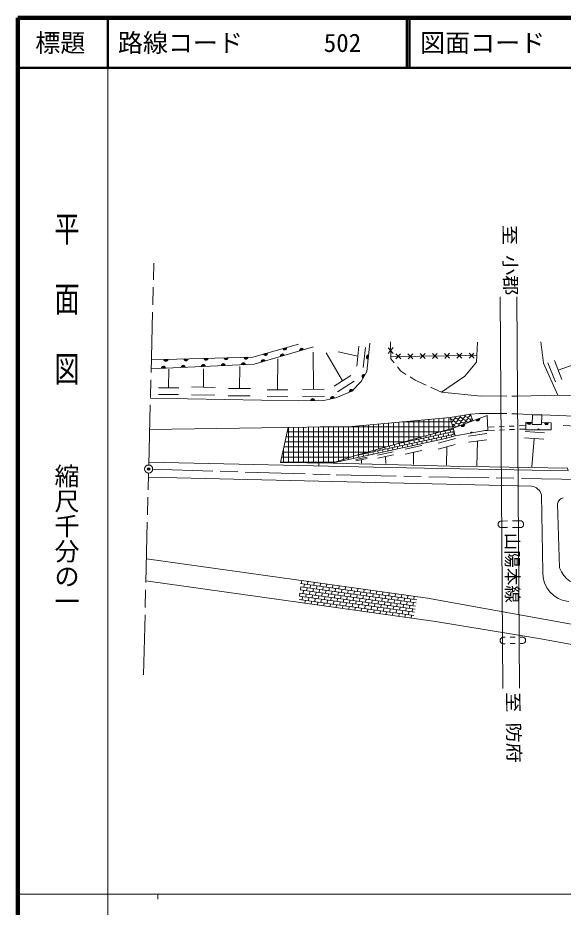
# Model space of a CAD drawing. Units: millimetres, scale not verified. Extents: x 40000 to 680000, y 20000 to 380000.
# Drawn here: x 40000 to 148991, y 202409 to 380000 of the extents above; entities that cross this region are included whole.
import ezdxf
from ezdxf.enums import TextEntityAlignment as Align

# ---------------------------------------------------------------- set-up
doc = ezdxf.new("R2010")
doc.units = ezdxf.units.MM
doc.header["$LTSCALE"] = 1000
doc.header["$PDMODE"] = 32
doc.header["$PDSIZE"] = 500
doc.linetypes.add('CHAIN', pattern=[18.5, 12, -1.5, 3.5, -1.5])
for name, color, linetype, lineweight in [('M-BGD', 7, 'Continuous', 13), ('M-BMK', 2, 'CHAIN', 13), ('M-BMK-SRVR', 3, 'Continuous', 13), ('M-TTL', 2, 'Continuous', 140), ('M-TTL-BAND', 7, 'Continuous', 13), ('M-TTL-LINE', 7, 'Continuous', 50)]:
    doc.layers.add(name, color=color, linetype=linetype, lineweight=lineweight)
for name, color, linetype in [('M-BGD-HTXT', 7, 'Continuous'), ('M-OTRS', 6, 'Continuous'), ('M-TTL-TXT', 7, 'Continuous')]:
    doc.layers.add(name, color=color, linetype=linetype)
doc.styles.add('@ＭＳ ゴシック', font='')
doc.styles.add('ＭＳ ゴシック', font='')
doc.styles.get('@ＭＳ ゴシック').set_extended_font_data('@MS Gothic')
doc.styles.get('ＭＳ ゴシック').set_extended_font_data('MS Gothic')

# ---------------------------------------------------------------- blocks, each defined once
blk = doc.blocks.new('ﾌﾟﾛｯﾄﾏｰｸ-02')
at = {"color": 3, "linetype": 'Continuous', "lineweight": 13}
blk.add_circle((0, 0), 0.5, dxfattribs=at)

msp = doc.modelspace()

# ---------------------------------------------------------------- hatches: boundary and pattern name
at = {"layer": 'M-BGD'}
h = msp.add_hatch(dxfattribs=at)
h.set_pattern_fill('USER', color=256, style=0, pattern_type=2)
h.set_pattern_definition([(360, (99109, 294300), (0, 1000), []), (90, (99109, 294300), (-1000, 0), [])])
h.paths.add_polyline_path([(106765, 298401), (126401, 300164), (126998, 298074), (107473, 292583), (102741, 291075), (92483, 291234), (94031, 298200)])

# ---------------------------------------------------------------- linework, layer by layer
for p, q in [((136397, 324282), (136928, 246104)), ((139747, 324304), (140278, 246126)), ((86943, 312265), (96102, 314853)), ((86943, 312265), (96102, 314853)), ((108143, 314439), (107725, 310437)), ((109724, 309356), (110366, 315041)), ((109724, 309356), (110366, 315041)), ((114496, 315314), (114555, 312379)), ((114496, 315314), (114555, 312379)), ((131862, 315234), (131689, 311240)), ((144538, 315306), (145036, 311058)), ((87226, 310821), (99072, 314305)), ((87226, 310821), (99072, 314305)), ((99066, 305786), (98992, 313231)), ((104882, 307517), (101625, 313120)), ((107934, 312438), (104014, 313275)), ((109455, 314159), (109037, 310157)), ((115043, 312976), (114020, 314130)), ((115019, 314150), (114043, 312956)), ((114555, 312379), (131654, 312563)), ((114555, 312379), (131654, 312563)), ((115527, 312889), (116514, 311900)), ((116504, 312900), (115537, 311889)), ((117969, 312916), (118957, 311926)), ((118946, 312926), (117980, 311916)), ((120412, 312942), (121400, 311953)), ((121389, 312952), (120423, 311942)), ((122855, 312968), (123843, 311979)), ((123832, 312979), (122866, 311968)), ((125298, 312994), (126285, 312005)), ((126275, 313005), (125308, 311995)), ((127740, 313021), (128728, 312031)), ((128718, 313031), (127751, 312021)), ((130183, 313047), (131171, 312058)), ((131160, 313058), (130194, 312047)), ((66652, 309929), (87226, 310821)), ((66652, 309929), (87226, 310821)), ((66696, 311702), (86943, 312265)), ((66696, 311702), (86943, 312265)), ((91914, 305715), (91990, 311892)), ((114572, 311911), (114555, 312379)), ((115235, 311074), (114572, 311911)), ((131689, 311240), (129329, 308437)), ((145036, 311058), (147919, 304632)), ((147428, 307299), (145935, 311092)), ((148708, 307754), (147215, 311547)), ((147961, 309651), (152323, 311203)), ((70146, 306139), (70211, 309842)), ((77080, 306247), (77135, 309931)), ((84280, 305971), (84347, 310351)), ((108596, 307364), (109724, 309356)), ((108596, 307364), (109724, 309356)), ((116520, 309453), (115856, 310290)), ((117548, 308808), (116520, 309453)), ((106534, 308582), (103229, 306452)), ((107193, 307449), (103888, 305318)), ((106760, 305440), (108596, 307364)), ((106760, 305440), (108596, 307364)), ((119425, 307633), (118396, 308277)), ((121585, 306655), (119425, 307633)), ((129329, 308437), (124656, 305266)), ((72156, 306139), (68135, 306139)), ((79420, 306208), (74741, 306287)), ((86471, 305951), (82090, 305991)), ((93991, 305693), (89838, 305738)), ((101256, 305816), (96876, 305757)), ((124656, 305266), (122496, 306243)), ((66505, 304080), (96119, 303537)), ((72133, 304798), (68111, 304798)), ((79397, 304648), (74718, 304727)), ((86449, 304491), (82068, 304531)), ((93974, 304309), (89821, 304353)), ((101271, 304356), (96890, 304296)), ((101141, 303604), (103530, 304112)), ((101141, 303604), (103530, 304112)), ((103530, 304112), (106760, 305440)), ((103530, 304112), (106760, 305440)), ((124656, 305266), (132570, 304439)), ((132570, 304439), (136547, 304483)), ((136547, 304483), (137750, 304467)), ((138750, 304454), (139954, 304439)), ((139954, 304439), (147919, 304632)), ((147919, 304632), (176719, 304488)), ((96119, 303537), (101141, 303604)), ((96119, 303537), (101141, 303604)), ((126998, 298074), (126401, 300164)), ((126998, 298074), (133825, 300591)), ((126998, 298074), (133825, 300591)), ((130472, 300842), (130901, 299513)), ((133825, 300591), (133943, 297604)), ((136555, 300974), (137730, 300962)), ((138730, 300951), (139906, 300939)), ((139906, 300939), (142821, 300721)), ((144690, 300701), (180405, 299231)), ((66348, 297762), (106765, 298401)), ((136219, 298354), (137218, 298400)), ((138217, 298446), (139215, 298491)), ((140214, 298537), (141517, 298597)), ((142804, 299195), (141523, 299207)), ((144674, 299177), (146600, 299158)), ((148969, 298580), (153604, 298375)), ((92483, 291234), (94031, 298200)), ((107473, 292583), (126998, 298074)), ((107880, 292697), (127287, 296894)), ((115750, 294911), (127168, 297379)), ((122567, 296385), (122476, 296802)), ((123544, 296596), (123441, 297073)), ((123620, 297124), (127049, 297865)), ((123927, 297190), (123923, 297209)), ((124138, 296213), (124033, 296702)), ((124521, 296807), (124416, 297296)), ((124904, 297402), (124887, 297480)), ((125116, 296424), (125010, 296913)), ((125499, 297019), (125393, 297507)), ((125882, 297613), (125852, 297752)), ((126093, 296636), (125988, 297124)), ((126476, 297230), (126371, 297719)), ((126672, 296327), (126582, 296741)), ((126859, 297824), (126816, 298023)), ((127071, 296847), (126965, 297336)), ((127377, 296525), (126998, 298074)), ((133412, 297572), (127377, 296525)), ((133412, 297572), (127377, 296525)), ((130088, 296465), (133751, 296963)), ((133943, 297604), (133412, 297572)), ((133943, 297604), (133412, 297572)), ((133917, 298248), (135220, 298308)), ((133943, 297604), (135228, 297651)), ((136227, 297688), (137227, 297725)), ((138226, 297761), (139225, 297798)), ((140225, 297835), (141510, 297882)), ((141364, 297387), (145240, 297148)), ((146586, 297703), (141509, 297752)), ((125483, 295992), (102741, 291075)), ((116319, 294522), (116213, 295011)), ((116702, 295117), (116689, 295175)), ((117296, 294733), (117191, 295222)), ((117680, 295328), (117654, 295446)), ((117891, 294350), (117785, 294839)), ((118274, 294945), (118168, 295434)), ((118657, 295539), (118618, 295717)), ((118868, 294562), (118763, 295050)), ((119251, 295156), (119146, 295645)), ((119634, 295751), (119583, 295989)), ((119846, 294773), (119740, 295262)), ((120229, 295367), (120123, 295856)), ((120612, 295962), (120547, 296260)), ((120823, 294984), (120717, 295473)), ((121206, 295579), (121100, 296068)), ((121589, 296173), (121512, 296531)), ((121801, 295196), (121695, 295685)), ((122184, 295790), (122078, 296279)), ((122778, 295407), (122672, 295896)), ((123161, 296002), (123055, 296490)), ((123755, 295618), (123650, 296107)), ((124013, 295051), (127438, 295966)), ((124733, 295830), (124627, 296319)), ((127377, 296525), (125483, 295992)), ((125707, 296055), (125604, 296530)), ((130053, 295233), (133716, 295731)), ((131884, 295482), (131743, 290531)), ((141254, 296097), (145130, 295858)), ((143192, 295977), (142714, 290343)), ((109477, 293043), (109456, 293141)), ((110072, 292660), (109966, 293148)), ((110455, 293254), (110420, 293412)), ((111049, 292871), (110943, 293360)), ((111432, 293465), (111385, 293683)), ((111895, 292691), (115021, 293348)), ((112026, 293082), (111921, 293571)), ((112409, 293677), (112349, 293954)), ((113004, 293294), (112898, 293782)), ((113387, 293888), (113314, 294226)), ((113981, 293505), (113876, 293994)), ((114364, 294099), (114278, 294497)), ((114959, 293716), (114853, 294205)), ((115342, 294311), (115243, 294768)), ((115936, 293928), (115830, 294416)), ((116913, 294139), (116808, 294628)), ((117434, 292843), (120759, 293579)), ((117437, 293868), (120762, 294605)), ((119096, 293211), (119089, 290819)), ((124002, 293869), (127427, 294785)), ((125715, 294327), (125681, 290686)), ((102741, 291075), (107473, 292583)), ((104207, 291392), (104177, 291532)), ((105185, 291603), (105134, 291837)), ((106162, 291814), (106091, 292142)), ((107139, 292026), (107048, 292447)), ((107549, 291818), (109818, 292296)), ((107555, 291513), (109825, 291991)), ((108117, 292237), (108011, 292726)), ((108500, 292831), (108492, 292869)), ((108690, 291752), (108706, 291040)), ((109094, 292448), (108988, 292937)), ((111925, 292077), (115051, 292734)), ((113488, 292406), (113558, 290973)), ((100171, 291114), (100145, 290517)), ((103230, 291180), (103220, 291227)), ((66110, 288256), (142679, 286479)), ((144635, 284729), (144904, 269314)), ((147824, 282945), (148273, 270204)), ((136430, 279517), (136701, 279519)), ((136701, 279519), (137876, 279527)), ((138876, 279534), (140051, 279542)), ((140051, 279542), (140667, 279546)), ((136710, 278219), (136439, 278217)), ((137885, 278227), (136710, 278219)), ((140060, 278242), (138885, 278234)), ((140676, 278246), (140060, 278242)), ((119620, 263167), (96462, 266387)), ((119734, 263788), (96524, 267015)), ((96734, 267623), (96647, 266998)), ((97272, 266911), (97185, 266286)), ((97983, 267449), (97896, 266824)), ((98521, 266737), (98434, 266113)), ((99233, 267275), (99146, 266651)), ((99770, 266564), (99684, 265939)), ((100482, 267102), (100395, 266477)), ((101020, 266390), (100933, 265765)), ((101732, 266928), (101645, 266303)), ((102981, 266754), (102894, 266129)), ((104230, 266580), (104144, 265956)), ((105480, 266407), (105393, 265782)), ((96386, 265124), (96299, 264499)), ((119391, 261925), (96337, 265131)), ((119505, 262546), (96399, 265759)), ((96560, 266373), (96473, 265749)), ((97098, 265662), (97011, 265037)), ((97636, 264950), (97549, 264325)), ((97809, 266200), (97723, 265575)), ((98347, 265488), (98260, 264863)), ((98885, 264776), (98798, 264152)), ((99059, 266026), (98972, 265401)), ((99597, 265314), (99510, 264689)), ((100308, 265852), (100221, 265227)), ((100846, 265140), (100759, 264516)), ((101558, 265678), (101471, 265054)), ((102096, 264967), (102009, 264342)), ((102269, 266216), (102183, 265591)), ((102807, 265505), (102720, 264880)), ((103345, 264793), (103258, 264168)), ((103519, 266042), (103432, 265418)), ((104057, 265331), (103970, 264706)), ((104595, 264619), (104508, 263995)), ((104768, 265869), (104681, 265244)), ((105306, 265157), (105219, 264532)), ((106018, 265695), (105931, 265070)), ((106556, 264983), (106469, 264359)), ((106729, 266233), (106642, 265608)), ((107267, 265521), (107180, 264896)), ((107805, 264810), (107718, 264185)), ((107979, 266059), (107892, 265434)), ((108517, 265347), (108430, 264723)), ((109055, 264636), (108968, 264011)), ((109228, 265885), (109141, 265261)), ((109766, 265174), (109679, 264549)), ((110478, 265712), (110391, 265087)), ((111016, 265000), (110929, 264375)), ((111727, 265538), (111640, 264913)), ((112265, 264826), (112178, 264202)), ((112977, 265364), (112890, 264739)), ((113515, 264653), (113428, 264028)), ((114226, 265190), (114139, 264566)), ((115476, 265017), (115389, 264392)), ((116725, 264843), (116638, 264218)), ((117974, 264669), (117888, 264044)), ((96212, 263874), (96210, 263857)), ((119161, 260683), (96212, 263874)), ((119276, 261304), (96274, 264503)), ((96924, 264412), (96837, 263787)), ((97462, 263701), (97380, 263113)), ((98174, 264238), (98087, 263614)), ((98711, 263527), (98629, 262937)), ((99423, 264065), (99336, 263440)), ((99961, 263353), (99879, 262761)), ((100135, 264603), (100048, 263978)), ((100672, 263891), (100586, 263266)), ((101210, 263179), (101128, 262585)), ((101384, 264429), (101297, 263804)), ((101922, 263717), (101835, 263093)), ((102460, 263006), (102377, 262409)), ((102634, 264255), (102547, 263630)), ((103171, 263544), (103085, 262919)), ((103883, 264081), (103796, 263457)), ((104421, 263370), (104334, 262745)), ((105132, 263908), (105046, 263283)), ((105670, 263196), (105583, 262571)), ((105844, 264446), (105757, 263821)), ((106382, 263734), (106295, 263109)), ((106920, 263022), (106833, 262398)), ((107093, 264272), (107007, 263647)), ((107631, 263560), (107544, 262935)), ((108169, 262849), (108082, 262224)), ((108343, 264098), (108256, 263473)), ((108881, 263386), (108794, 262762)), ((109592, 263924), (109506, 263300)), ((110130, 263213), (110043, 262588)), ((110304, 264462), (110217, 263837)), ((110842, 263751), (110755, 263126)), ((111380, 263039), (111293, 262414)), ((111553, 264288), (111467, 263664)), ((112091, 263577), (112004, 262952)), ((112629, 262865), (112542, 262241)), ((112803, 264115), (112716, 263490)), ((113341, 263403), (113254, 262778)), ((114052, 263941), (113966, 263316)), ((114590, 263229), (114503, 262605)), ((114764, 264479), (114677, 263854)), ((115302, 263767), (115215, 263142)), ((115840, 263056), (115753, 262431)), ((116013, 264305), (115927, 263680)), ((116551, 263593), (116464, 262969)), ((117089, 262882), (117002, 262257)), ((117263, 264131), (117176, 263507)), ((117801, 263420), (117714, 262795)), ((118512, 263958), (118425, 263333)), ((119050, 263246), (118963, 262621)), ((119224, 264495), (119137, 263871)), ((103709, 262832), (103626, 262233)), ((104959, 262658), (104875, 262057)), ((106208, 262484), (106124, 261882)), ((107458, 262311), (107373, 261706)), ((108707, 262137), (108623, 261530)), ((109419, 262675), (109332, 262050)), ((109957, 261963), (109872, 261354)), ((110668, 262501), (110581, 261876)), ((111206, 261790), (111121, 261178)), ((111918, 262327), (111831, 261703)), ((112455, 261616), (112370, 261002)), ((113167, 262154), (113080, 261529)), ((113705, 261442), (113619, 260826)), ((113879, 262691), (113792, 262067)), ((114416, 261980), (114330, 261355)), ((114954, 261268), (114868, 260651)), ((115128, 262518), (115041, 261893)), ((115666, 261806), (115579, 261181)), ((116204, 261095), (116118, 260475)), ((116378, 262344), (116291, 261719)), ((116915, 261632), (116829, 261008)), ((117627, 262170), (117540, 261546)), ((118165, 261459), (118078, 260834)), ((118339, 262708), (118252, 262083)), ((118876, 261997), (118790, 261372)), ((117453, 260921), (117367, 260299)), ((118703, 260747), (118616, 260123)), ((137393, 256329), (136858, 256325)), ((139392, 256343), (138393, 256336)), ((140927, 256353), (140392, 256349)), ((137401, 255029), (136867, 255025)), ((139401, 255043), (138401, 255036)), ((140936, 255053), (140401, 255049))]:
    msp.add_line(p, q, dxfattribs=at)
for points in [[(106765, 298401), (126401, 300164), (130472, 300842), (132271, 301019), (136555, 300974)], [(144674, 299177), (146600, 299158), (146586, 297703), (141509, 297752), (141523, 299207), (142804, 299195)], [(66186, 291287), (114075, 290201), (149964, 289512)], [(92483, 291234), (103017, 291070), (126437, 290480), (149876, 290044), (149964, 289512)], [(65702, 271938), (121844, 264131), (192580, 251344), (213241, 247296)], [(65594, 267587), (123459, 259441), (144111, 256081), (164384, 252409), (172929, 250775), (212014, 242901)]]:
    msp.add_lwpolyline(points, dxfattribs=at)
msp.add_lwpolyline([(142821, 300721), (144690, 300701), (144669, 298765), (142800, 298785)], close=True, dxfattribs=at)
for centre, radius, start, end in [((89475, 312980), 400, 195.78075, 15.78075), ((89475, 312980), 300, 195.78075, 15.78075), ((89475, 312980), 200, 195.78075, 15.78075), ((89475, 312980), 100, 195.78075, 15.78075), ((92864, 312480), 400, 16.38954, 196.38954), ((92864, 312480), 300, 16.38954, 196.38954), ((92864, 312480), 200, 16.38954, 196.38954), ((92864, 312480), 100, 16.38954, 196.38954), ((93325, 314068), 400, 195.78075, 15.78075), ((93325, 314068), 300, 195.78075, 15.78075), ((93325, 314068), 200, 195.78075, 15.78075), ((93325, 314068), 100, 195.78075, 15.78075), ((96702, 313608), 400, 16.38954, 196.38954), ((96702, 313608), 300, 16.38954, 196.38954), ((96702, 313608), 200, 16.38954, 196.38954), ((96702, 313608), 100, 16.38954, 196.38954), ((110050, 312245), 400, 83.56195, 263.56195), ((69581, 311782), 400, 181.59204, 1.59204), ((69581, 311782), 300, 181.59204, 1.59204), ((69581, 311782), 200, 181.59204, 1.59204), ((69581, 311782), 100, 181.59204, 1.59204), ((73580, 311893), 400, 181.59204, 1.59204), ((73580, 311893), 300, 181.59204, 1.59204), ((73580, 311893), 200, 181.59204, 1.59204), ((73580, 311893), 100, 181.59204, 1.59204), ((77578, 312004), 400, 181.59204, 1.59204), ((77578, 312004), 300, 181.59204, 1.59204), ((77578, 312004), 200, 181.59204, 1.59204), ((77578, 312004), 100, 181.59204, 1.59204), ((81109, 310556), 400, 2.48207, 182.48207), ((81109, 310556), 300, 2.48207, 182.48207), ((81577, 312115), 400, 181.59204, 1.59204), ((81577, 312115), 300, 181.59204, 1.59204), ((81577, 312115), 200, 181.59204, 1.59204), ((81577, 312115), 100, 181.59204, 1.59204), ((85105, 310729), 400, 2.48207, 182.48207), ((85105, 310729), 300, 2.48207, 182.48207), ((85105, 310729), 200, 2.48207, 182.48207), ((85105, 310729), 100, 2.48207, 182.48207), ((85575, 312227), 400, 181.59204, 1.59204), ((85575, 312227), 300, 181.59204, 1.59204), ((85575, 312227), 200, 181.59204, 1.59204), ((85575, 312227), 100, 181.59204, 1.59204), ((89027, 311351), 400, 16.38954, 196.38954), ((89027, 311351), 300, 16.38954, 196.38954), ((89027, 311351), 200, 16.38954, 196.38954), ((89027, 311351), 100, 16.38954, 196.38954), ((110050, 312245), 300, 83.56195, 263.56195), ((110050, 312245), 200, 83.56195, 263.56195), ((110050, 312245), 100, 83.56195, 263.56195), ((69120, 310036), 400, 2.48207, 182.48207), ((69120, 310036), 300, 2.48207, 182.48207), ((69120, 310036), 200, 2.48207, 182.48207), ((69120, 310036), 100, 2.48207, 182.48207), ((73116, 310210), 400, 2.48207, 182.48207), ((73116, 310210), 300, 2.48207, 182.48207), ((73116, 310210), 200, 2.48207, 182.48207), ((73116, 310210), 100, 2.48207, 182.48207), ((77113, 310383), 400, 2.48207, 182.48207), ((77113, 310383), 300, 2.48207, 182.48207), ((77113, 310383), 200, 2.48207, 182.48207), ((77113, 310383), 100, 2.48207, 182.48207), ((81109, 310556), 200, 2.48207, 182.48207), ((81109, 310556), 100, 2.48207, 182.48207), ((109186, 308405), 400, 60.46122, 240.46122), ((109186, 308405), 300, 60.46122, 240.46122), ((109186, 308405), 200, 60.46122, 240.46122), ((109186, 308405), 100, 60.46122, 240.46122), ((106627, 305385), 400, 22.34065, 202.34065), ((106627, 305385), 300, 22.34065, 202.34065), ((106627, 305385), 200, 22.34065, 202.34065), ((106627, 305385), 100, 22.34065, 202.34065), ((98932, 303574), 400, 0.75717, 180.75717), ((98932, 303574), 300, 0.75717, 180.75717), ((98932, 303574), 200, 0.75717, 180.75717), ((102893, 303977), 400, 12.02228, 192.02228), ((102893, 303977), 300, 12.02228, 192.02228), ((102893, 303977), 200, 12.02228, 192.02228), ((102893, 303977), 100, 12.02228, 192.02228), ((98932, 303574), 100, 0.75717, 180.75717), ((126894, 300246), 500, 202.41319, 9.46232), ((127881, 300411), 500, 189.46232, 9.46232), ((128867, 300575), 500, 189.46232, 9.46232), ((129443, 300164), 500, 189.46232, 9.46232), ((129854, 300739), 500, 189.46232, 9.46232), ((130429, 300328), 500, 189.46232, 311.26771), ((130840, 300904), 500, 189.46232, 240.26829), ((126483, 299671), 500, 292.41319, 9.46232), ((127059, 299260), 500, 235.75724, 9.46232), ((126648, 298684), 500, 305.71302, 9.46232), ((127470, 299835), 500, 189.46232, 9.46232), ((127634, 298849), 500, 189.46232, 9.46232), ((128045, 299424), 500, 189.46232, 9.46232), ((127223, 298273), 500, 7.60278, 9.46232), ((128210, 298438), 500, 189.46232, 191.31045), ((128456, 300000), 500, 189.46232, 9.46232), ((128621, 299013), 500, 189.46232, 240.04642), ((128910, 298779), 400, 200.23776, 20.23776), ((129032, 299589), 500, 189.46232, 9.46232), ((128910, 298779), 300, 200.23776, 20.23776), ((128910, 298779), 200, 200.23776, 20.23776), ((128910, 298779), 100, 200.23776, 20.23776), ((128621, 299013), 500, 340.4291, 9.46232), ((129607, 299178), 500, 189.46232, 215.68229), ((130018, 299753), 500, 189.46232, 9.46232), ((129607, 299178), 500, 4.79324, 9.46232), ((130593, 299342), 500, 189.46232, 194.0599), ((131004, 299917), 500, 189.46232, 243.69334), ((131913, 299886), 400, 200.23776, 20.23776), ((131913, 299886), 300, 200.23776, 20.23776), ((131913, 299886), 200, 200.23776, 20.23776), ((131913, 299886), 100, 200.23776, 20.23776), ((142164, 299201), 400, 179.44483, 359.44483), ((142164, 299201), 300, 179.44483, 359.44483), ((142164, 299201), 200, 179.44483, 359.44483), ((142164, 299201), 100, 179.44483, 359.44483), ((145637, 299167), 400, 179.44483, 359.44483), ((145637, 299167), 300, 179.44483, 359.44483), ((145637, 299167), 200, 179.44483, 359.44483), ((145637, 299167), 100, 179.44483, 359.44483), ((130656, 297094), 200, 9.84217, 189.84217), ((130656, 297094), 100, 9.84217, 189.84217), ((144048, 297728), 200, 359.44483, 179.44483), ((144048, 297728), 100, 359.44483, 179.44483), ((142403, 284202), 2294, 13.28427, 83.09223), ((149384, 282617), 1594, 104.27849, 168.14637), ((136687, 278869), 698, 111.67501, 249.10277), ((140321, 278894), 738, 298.70998, 62.0678), ((153342, 271924), 5353, 198.74979, 272.52204), ((150640, 269159), 5738, 178.4477, 264.55663), ((137064, 255677), 681, 107.63844, 253.13933), ((140813, 255702), 661, 280.69681, 80.08097)]:
    msp.add_arc(centre, radius, start, end, dxfattribs=at)
at = {"layer": 'M-BMK'}
for p, q in [((66171, 290704), (67179, 331030)), ((65123, 248778), (66131, 289104))]:
    msp.add_line(p, q, dxfattribs=at)
msp.add_lwpolyline([(66951, 289879), (103628, 288737), (155292, 287727), (162135, 288169), (165451, 288492)], dxfattribs=at)
at = {"layer": 'M-OTRS'}
msp.add_point((66151, 289904), dxfattribs=at)
at = {"layer": 'M-TTL'}
for p, q in [((40000, 380000), (40000, 20000)), ((680000, 380000), (40000, 380000))]:
    msp.add_line(p, q, dxfattribs=at)
at = {"layer": 'M-TTL-BAND'}
for p, q in [((58000, 370000), (58000, 20000)), ((40000, 205000), (579000, 205000)), ((68000, 205000), (68000, 204000))]:
    msp.add_line(p, q, dxfattribs=at)
at = {"layer": 'M-TTL-LINE'}
for p, q in [((58000, 380000), (58000, 370000)), ((117750, 380000), (117750, 370000)), ((118250, 380000), (118250, 370000)), ((40000, 370000), (680000, 370000))]:
    msp.add_line(p, q, dxfattribs=at)

# ---------------------------------------------------------------- block references
at = {"layer": 'M-BMK-SRVR', "xscale": 1600, "yscale": 1600, "rotation": 90}
msp.add_blockref('ﾌﾟﾛｯﾄﾏｰｸ-02', (66151, 289904), dxfattribs=at)

# ---------------------------------------------------------------- texts
at = {"layer": 'M-BGD-HTXT', "style": 'ＭＳ ゴシック', "width": 1.15}
for s, p in [('至 小郡', (136218, 338624)), ('至 防府', (136915, 245298))]:
    msp.add_text(s, height=2568, rotation=270.947, dxfattribs=at).set_placement(p, align=Align.BOTTOM_LEFT)
at = {"layer": 'M-BGD-HTXT', "style": 'ＭＳ ゴシック'}
msp.add_text('山陽本線', height=2570, rotation=270.081, dxfattribs=at).set_placement((136760, 277184), align=Align.BOTTOM_LEFT)
at = {"layer": 'M-TTL-BAND', "style": '@ＭＳ ゴシック', "width": 1.4}
msp.add_text('平  面  図', height=3666, rotation=270, dxfattribs=at).set_placement((49777, 306475), align=Align.MIDDLE_RIGHT)
at = {"layer": 'M-TTL-BAND', "style": '@ＭＳ ゴシック'}
msp.add_text('縮尺千分の一', height=3666, rotation=270, dxfattribs=at).set_placement((49777, 261030), align=Align.MIDDLE_RIGHT)
at = {"layer": 'M-TTL-TXT', "style": 'ＭＳ ゴシック'}
msp.add_text('標題', height=3666, dxfattribs=at).set_placement((48500, 375000), align=Align.MIDDLE_CENTER)
for s, p in [('路線コード', (60000, 375000)), ('502', (101142, 375000)), ('図面コード', (120380, 375000))]:
    msp.add_text(s, height=3666, dxfattribs=at).set_placement(p, align=Align.MIDDLE_LEFT)

doc.saveas('drawing.dxf')
